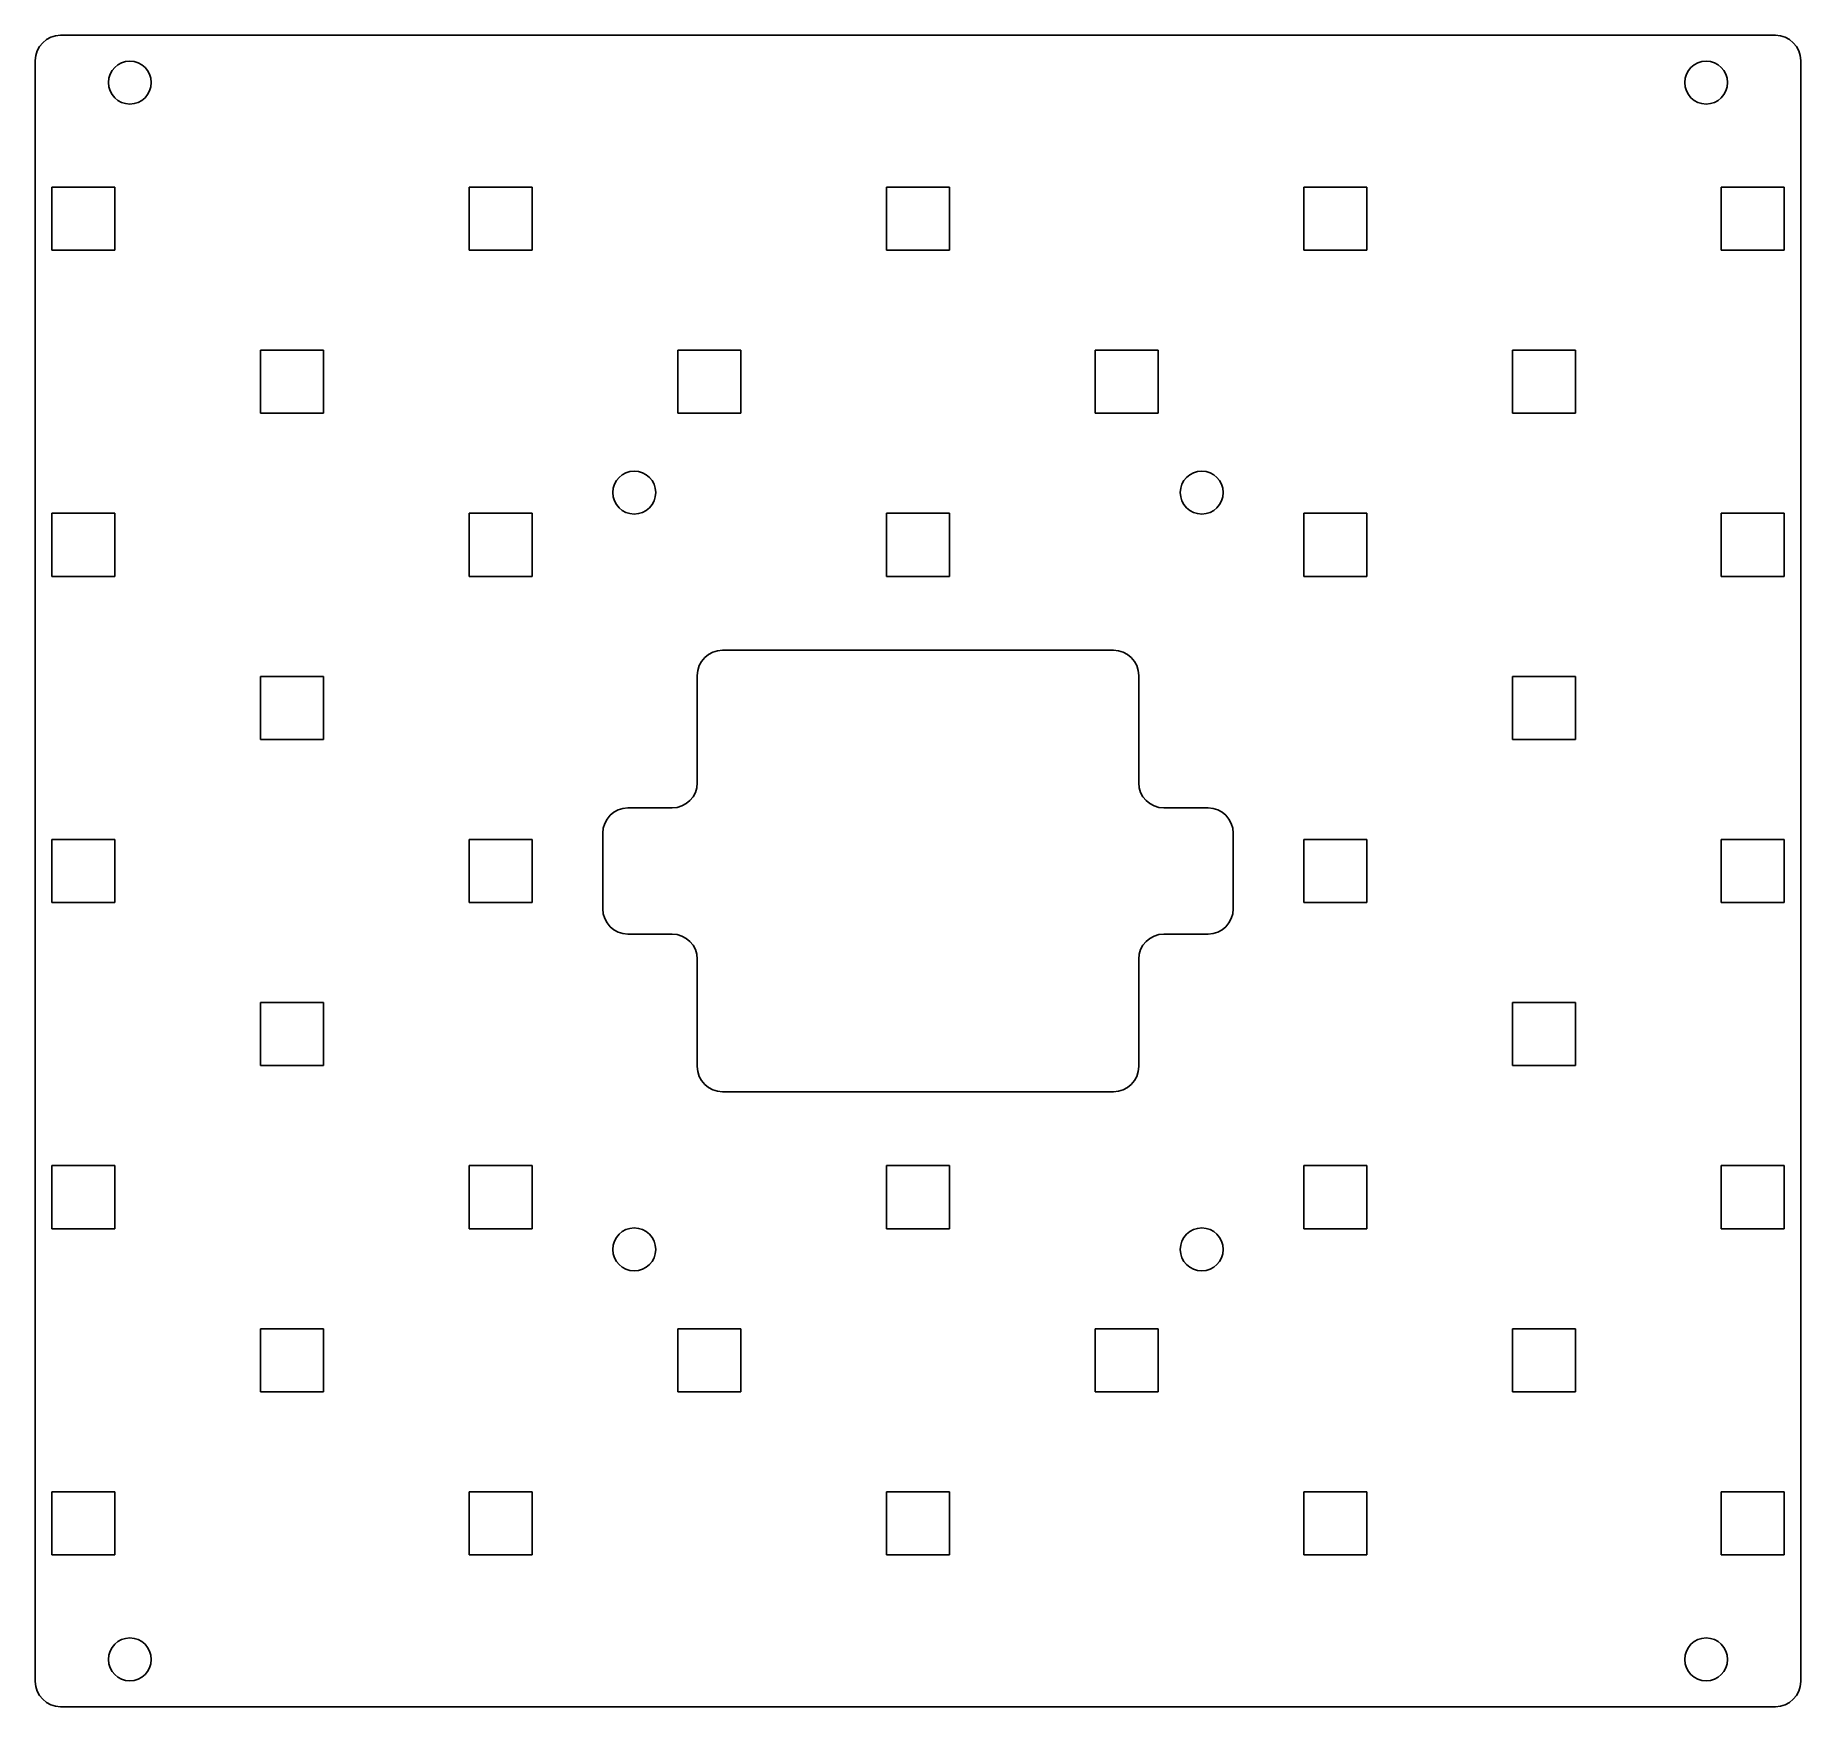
# Model space of a CAD drawing. Header units: millimetres. Extents: x -70 to 70, y -66 to 66.
import ezdxf

# ---------------------------------------------------------------- set-up
doc = ezdxf.new("R2010")
doc.units = ezdxf.units.MM

msp = doc.modelspace()

# ---------------------------------------------------------------- linework, layer by layer
at = {"color": 7, "linetype": 'Continuous', "lineweight": 25}
for p, q in [((68, 66.25), (-68, 66.25)), ((-70, 64.25), (-70, -64.25)), ((70, -64.25), (70, 64.25)), ((-68.69, 54.22), (-68.69, 49.22)), ((-63.69, 54.22), (-68.69, 54.22)), ((-63.69, 49.22), (-63.69, 54.22)), ((-35.6, 54.22), (-35.6, 49.22)), ((-30.6, 54.22), (-35.6, 54.22)), ((-30.6, 49.22), (-30.6, 54.22)), ((-2.5, 54.22), (-2.5, 49.22)), ((2.5, 54.22), (-2.5, 54.22)), ((2.5, 49.22), (2.5, 54.22)), ((30.6, 54.22), (30.6, 49.22)), ((35.6, 54.22), (30.6, 54.22)), ((35.6, 49.22), (35.6, 54.22)), ((63.69, 54.22), (63.69, 49.22)), ((68.69, 54.22), (63.69, 54.22)), ((68.69, 49.22), (68.69, 54.22)), ((-68.69, 49.22), (-63.69, 49.22)), ((-35.6, 49.22), (-30.6, 49.22)), ((-2.5, 49.22), (2.5, 49.22)), ((30.6, 49.22), (35.6, 49.22)), ((63.69, 49.22), (68.69, 49.22)), ((-52.14, 41.29), (-52.14, 36.29)), ((-47.14, 41.29), (-52.14, 41.29)), ((-47.14, 36.29), (-47.14, 41.29)), ((-19.05, 41.29), (-19.05, 36.29)), ((-14.05, 41.29), (-19.05, 41.29)), ((-14.05, 36.29), (-14.05, 41.29)), ((14.05, 41.29), (14.05, 36.29)), ((19.05, 41.29), (14.05, 41.29)), ((19.05, 36.29), (19.05, 41.29)), ((47.14, 41.29), (47.14, 36.29)), ((52.14, 41.29), (47.14, 41.29)), ((52.14, 36.29), (52.14, 41.29)), ((-52.14, 36.29), (-47.14, 36.29)), ((-19.05, 36.29), (-14.05, 36.29)), ((14.05, 36.29), (19.05, 36.29)), ((47.14, 36.29), (52.14, 36.29)), ((-68.69, 28.36), (-68.69, 23.36)), ((-63.69, 28.36), (-68.69, 28.36)), ((-63.69, 23.36), (-63.69, 28.36)), ((-35.6, 28.36), (-35.6, 23.36)), ((-30.6, 28.36), (-35.6, 28.36)), ((-30.6, 23.36), (-30.6, 28.36)), ((-2.5, 28.36), (-2.5, 23.36)), ((2.5, 28.36), (-2.5, 28.36)), ((2.5, 23.36), (2.5, 28.36)), ((30.6, 28.36), (30.6, 23.36)), ((35.6, 28.36), (30.6, 28.36)), ((35.6, 23.36), (35.6, 28.36)), ((63.69, 28.36), (63.69, 23.36)), ((68.69, 28.36), (63.69, 28.36)), ((68.69, 23.36), (68.69, 28.36)), ((-68.69, 23.36), (-63.69, 23.36)), ((-35.6, 23.36), (-30.6, 23.36)), ((-2.5, 23.36), (2.5, 23.36)), ((30.6, 23.36), (35.6, 23.36)), ((63.69, 23.36), (68.69, 23.36)), ((15.5, 17.5), (-15.5, 17.5)), ((-52.14, 15.43), (-52.14, 10.43)), ((-47.14, 15.43), (-52.14, 15.43)), ((-47.14, 10.43), (-47.14, 15.43)), ((-17.5, 15.5), (-17.5, 7)), ((17.5, 7), (17.5, 15.5)), ((47.14, 15.43), (47.14, 10.43)), ((52.14, 15.43), (47.14, 15.43)), ((52.14, 10.43), (52.14, 15.43)), ((-52.14, 10.43), (-47.14, 10.43)), ((47.14, 10.43), (52.14, 10.43)), ((-19.5, 5), (-23, 5)), ((23, 5), (19.5, 5)), ((-25, 3), (-25, -3)), ((25, -3), (25, 3)), ((-68.69, 2.5), (-68.69, -2.5)), ((-63.69, 2.5), (-68.69, 2.5)), ((-63.69, -2.5), (-63.69, 2.5)), ((-35.6, 2.5), (-35.6, -2.5)), ((-30.6, 2.5), (-35.6, 2.5)), ((-30.6, -2.5), (-30.6, 2.5)), ((30.6, 2.5), (30.6, -2.5)), ((35.6, 2.5), (30.6, 2.5)), ((35.6, -2.5), (35.6, 2.5)), ((63.69, 2.5), (63.69, -2.5)), ((68.69, 2.5), (63.69, 2.5)), ((68.69, -2.5), (68.69, 2.5)), ((-68.69, -2.5), (-63.69, -2.5)), ((-35.6, -2.5), (-30.6, -2.5)), ((30.6, -2.5), (35.6, -2.5)), ((63.69, -2.5), (68.69, -2.5)), ((-23, -5), (-19.5, -5)), ((19.5, -5), (23, -5)), ((-17.5, -7), (-17.5, -15.5)), ((17.5, -15.5), (17.5, -7)), ((-52.14, -10.43), (-52.14, -15.43)), ((-47.14, -10.43), (-52.14, -10.43)), ((-47.14, -15.43), (-47.14, -10.43)), ((47.14, -10.43), (47.14, -15.43)), ((52.14, -10.43), (47.14, -10.43)), ((52.14, -15.43), (52.14, -10.43)), ((-52.14, -15.43), (-47.14, -15.43)), ((47.14, -15.43), (52.14, -15.43)), ((-15.5, -17.5), (15.5, -17.5)), ((-68.69, -23.36), (-68.69, -28.36)), ((-63.69, -23.36), (-68.69, -23.36)), ((-63.69, -28.36), (-63.69, -23.36)), ((-35.6, -23.36), (-35.6, -28.36)), ((-30.6, -23.36), (-35.6, -23.36)), ((-30.6, -28.36), (-30.6, -23.36)), ((-2.5, -23.36), (-2.5, -28.36)), ((2.5, -23.36), (-2.5, -23.36)), ((2.5, -28.36), (2.5, -23.36)), ((30.6, -23.36), (30.6, -28.36)), ((35.6, -23.36), (30.6, -23.36)), ((35.6, -28.36), (35.6, -23.36)), ((63.69, -23.36), (63.69, -28.36)), ((68.69, -23.36), (63.69, -23.36)), ((68.69, -28.36), (68.69, -23.36)), ((-68.69, -28.36), (-63.69, -28.36)), ((-35.6, -28.36), (-30.6, -28.36)), ((-2.5, -28.36), (2.5, -28.36)), ((30.6, -28.36), (35.6, -28.36)), ((63.69, -28.36), (68.69, -28.36)), ((-52.14, -36.29), (-52.14, -41.29)), ((-47.14, -36.29), (-52.14, -36.29)), ((-47.14, -41.29), (-47.14, -36.29)), ((-19.05, -36.29), (-19.05, -41.29)), ((-14.05, -36.29), (-19.05, -36.29)), ((-14.05, -41.29), (-14.05, -36.29)), ((14.05, -36.29), (14.05, -41.29)), ((19.05, -36.29), (14.05, -36.29)), ((19.05, -41.29), (19.05, -36.29)), ((47.14, -36.29), (47.14, -41.29)), ((52.14, -36.29), (47.14, -36.29)), ((52.14, -41.29), (52.14, -36.29)), ((-52.14, -41.29), (-47.14, -41.29)), ((-19.05, -41.29), (-14.05, -41.29)), ((14.05, -41.29), (19.05, -41.29)), ((47.14, -41.29), (52.14, -41.29)), ((-68.69, -49.22), (-68.69, -54.22)), ((-63.69, -49.22), (-68.69, -49.22)), ((-63.69, -54.22), (-63.69, -49.22)), ((-35.6, -49.22), (-35.6, -54.22)), ((-30.6, -49.22), (-35.6, -49.22)), ((-30.6, -54.22), (-30.6, -49.22)), ((-2.5, -49.22), (-2.5, -54.22)), ((2.5, -49.22), (-2.5, -49.22)), ((2.5, -54.22), (2.5, -49.22)), ((30.6, -49.22), (30.6, -54.22)), ((35.6, -49.22), (30.6, -49.22)), ((35.6, -54.22), (35.6, -49.22)), ((63.69, -49.22), (63.69, -54.22)), ((68.69, -49.22), (63.69, -49.22)), ((68.69, -54.22), (68.69, -49.22)), ((-68.69, -54.22), (-63.69, -54.22)), ((-35.6, -54.22), (-30.6, -54.22)), ((-2.5, -54.22), (2.5, -54.22)), ((30.6, -54.22), (35.6, -54.22)), ((63.69, -54.22), (68.69, -54.22)), ((-68, -66.25), (68, -66.25))]:
    msp.add_line(p, q, dxfattribs=at)
for centre in [(-62.5, 62.5), (62.5, 62.5), (-22.5, 30), (22.5, 30), (-22.5, -30), (22.5, -30), (-62.5, -62.5), (62.5, -62.5)]:
    msp.add_circle(centre, 1.7, dxfattribs=at)
for centre, start, end in [((-68, 64.25), 90, 180), ((68, 64.25), 0, 90), ((-15.5, 15.5), 90, 180), ((15.5, 15.5), 0, 90), ((-19.5, 7), 270, 0), ((19.5, 7), 180, 270), ((-23, 3), 90, 180), ((23, 3), 0, 90), ((-23, -3), 180, 270), ((23, -3), 270, 0), ((-19.5, -7), 0, 90), ((19.5, -7), 90, 180), ((-15.5, -15.5), 180, 270), ((15.5, -15.5), 270, 0), ((-68, -64.25), 180, 270), ((68, -64.25), 270, 0)]:
    msp.add_arc(centre, 2, start, end, dxfattribs=at)

doc.saveas('drawing.dxf')
